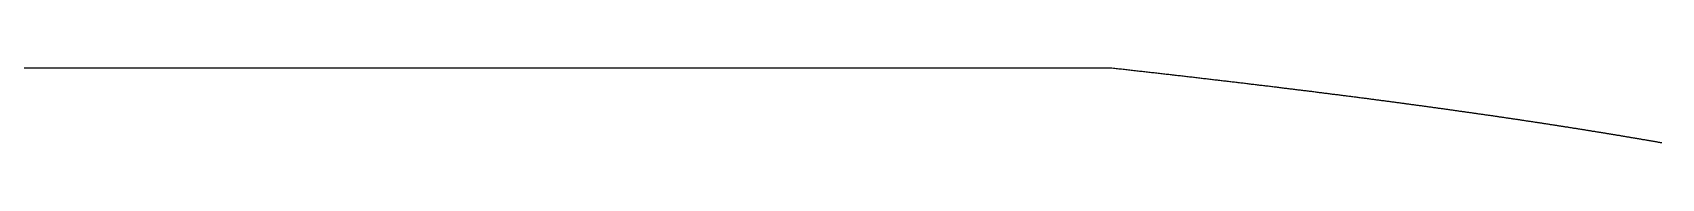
# Model space of a CAD drawing. Header units: millimetres. Extents: x 88 to 97873, y 32 to 55088.
# Drawn here: x 49132.72 to 49158.2, y 5245.61 to 5246.78 of the extents above; entities that cross this region are included whole.
import ezdxf

# ---------------------------------------------------------------- set-up
doc = ezdxf.new("R2010")
doc.units = ezdxf.units.MM
doc.header["$LTSCALE"] = 0.3

msp = doc.modelspace()

# ---------------------------------------------------------------- linework, layer by layer
for p, q in [((49149.585, 5246.783), (48015.43, 5246.783)), ((49149.607, 5246.78), (49149.585, 5246.783)), ((49149.629, 5246.778), (49149.607, 5246.78)), ((49149.65, 5246.776), (49149.629, 5246.778)), ((49149.672, 5246.773), (49149.65, 5246.776)), ((49149.694, 5246.771), (49149.672, 5246.773)), ((49149.715, 5246.768), (49149.694, 5246.771)), ((49149.737, 5246.766), (49149.715, 5246.768)), ((49149.759, 5246.764), (49149.737, 5246.766)), ((49149.78, 5246.761), (49149.759, 5246.764)), ((49149.802, 5246.759), (49149.78, 5246.761)), ((49149.823, 5246.756), (49149.802, 5246.759)), ((49149.845, 5246.754), (49149.823, 5246.756)), ((49149.866, 5246.752), (49149.845, 5246.754)), ((49149.888, 5246.749), (49149.866, 5246.752)), ((49149.909, 5246.747), (49149.888, 5246.749)), ((49149.93, 5246.744), (49149.909, 5246.747)), ((49149.952, 5246.742), (49149.93, 5246.744)), ((49149.973, 5246.74), (49149.952, 5246.742)), ((49149.994, 5246.737), (49149.973, 5246.74)), ((49150.015, 5246.735), (49149.994, 5246.737)), ((49150.037, 5246.732), (49150.015, 5246.735)), ((49150.058, 5246.73), (49150.037, 5246.732)), ((49150.079, 5246.728), (49150.058, 5246.73)), ((49150.1, 5246.725), (49150.079, 5246.728)), ((49150.121, 5246.723), (49150.1, 5246.725)), ((49150.142, 5246.72), (49150.121, 5246.723)), ((49150.163, 5246.718), (49150.142, 5246.72)), ((49150.184, 5246.716), (49150.163, 5246.718)), ((49150.205, 5246.713), (49150.184, 5246.716)), ((49150.226, 5246.711), (49150.205, 5246.713)), ((49150.247, 5246.709), (49150.226, 5246.711)), ((49150.268, 5246.706), (49150.247, 5246.709)), ((49150.289, 5246.704), (49150.268, 5246.706)), ((49150.31, 5246.701), (49150.289, 5246.704)), ((49150.33, 5246.699), (49150.31, 5246.701)), ((49150.351, 5246.697), (49150.33, 5246.699)), ((49150.372, 5246.694), (49150.351, 5246.697)), ((49150.393, 5246.692), (49150.372, 5246.694)), ((49150.413, 5246.69), (49150.393, 5246.692)), ((49150.434, 5246.687), (49150.413, 5246.69)), ((49150.455, 5246.685), (49150.434, 5246.687)), ((49150.475, 5246.683), (49150.455, 5246.685)), ((49150.496, 5246.68), (49150.475, 5246.683)), ((49150.516, 5246.678), (49150.496, 5246.68)), ((49150.537, 5246.676), (49150.516, 5246.678)), ((49150.557, 5246.673), (49150.537, 5246.676)), ((49150.578, 5246.671), (49150.557, 5246.673)), ((49150.598, 5246.668), (49150.578, 5246.671)), ((49150.618, 5246.666), (49150.598, 5246.668)), ((49150.639, 5246.664), (49150.618, 5246.666)), ((49150.659, 5246.661), (49150.639, 5246.664)), ((49150.68, 5246.659), (49150.659, 5246.661)), ((49150.7, 5246.657), (49150.68, 5246.659)), ((49150.72, 5246.654), (49150.7, 5246.657)), ((49150.74, 5246.652), (49150.72, 5246.654)), ((49150.76, 5246.65), (49150.74, 5246.652)), ((49150.781, 5246.647), (49150.76, 5246.65)), ((49150.801, 5246.645), (49150.781, 5246.647)), ((49150.821, 5246.643), (49150.801, 5246.645)), ((49150.841, 5246.64), (49150.821, 5246.643)), ((49150.861, 5246.638), (49150.841, 5246.64)), ((49150.881, 5246.636), (49150.861, 5246.638)), ((49150.901, 5246.633), (49150.881, 5246.636)), ((49150.921, 5246.631), (49150.901, 5246.633)), ((49150.941, 5246.629), (49150.921, 5246.631)), ((49150.961, 5246.626), (49150.941, 5246.629)), ((49150.981, 5246.624), (49150.961, 5246.626)), ((49151.001, 5246.622), (49150.981, 5246.624)), ((49151.021, 5246.62), (49151.001, 5246.622)), ((49151.04, 5246.617), (49151.021, 5246.62)), ((49151.06, 5246.615), (49151.04, 5246.617)), ((49151.08, 5246.613), (49151.06, 5246.615)), ((49151.1, 5246.61), (49151.08, 5246.613)), ((49151.119, 5246.608), (49151.1, 5246.61)), ((49151.139, 5246.606), (49151.119, 5246.608)), ((49151.159, 5246.603), (49151.139, 5246.606)), ((49151.178, 5246.601), (49151.159, 5246.603)), ((49151.198, 5246.599), (49151.178, 5246.601)), ((49151.217, 5246.596), (49151.198, 5246.599)), ((49151.237, 5246.594), (49151.217, 5246.596)), ((49151.257, 5246.592), (49151.237, 5246.594)), ((49151.276, 5246.59), (49151.257, 5246.592)), ((49151.295, 5246.587), (49151.276, 5246.59)), ((49151.315, 5246.585), (49151.295, 5246.587)), ((49151.334, 5246.583), (49151.315, 5246.585)), ((49151.354, 5246.58), (49151.334, 5246.583)), ((49151.373, 5246.578), (49151.354, 5246.58)), ((49151.392, 5246.576), (49151.373, 5246.578)), ((49151.412, 5246.574), (49151.392, 5246.576)), ((49151.431, 5246.571), (49151.412, 5246.574)), ((49151.45, 5246.569), (49151.431, 5246.571)), ((49151.469, 5246.567), (49151.45, 5246.569)), ((49151.489, 5246.564), (49151.469, 5246.567)), ((49151.508, 5246.562), (49151.489, 5246.564)), ((49151.527, 5246.56), (49151.508, 5246.562)), ((49151.546, 5246.558), (49151.527, 5246.56)), ((49151.565, 5246.555), (49151.546, 5246.558)), ((49151.584, 5246.553), (49151.565, 5246.555)), ((49151.603, 5246.551), (49151.584, 5246.553)), ((49151.622, 5246.548), (49151.603, 5246.551)), ((49151.641, 5246.546), (49151.622, 5246.548)), ((49151.66, 5246.544), (49151.641, 5246.546)), ((49151.679, 5246.542), (49151.66, 5246.544)), ((49151.698, 5246.539), (49151.679, 5246.542)), ((49151.717, 5246.537), (49151.698, 5246.539)), ((49151.736, 5246.535), (49151.717, 5246.537)), ((49151.754, 5246.533), (49151.736, 5246.535)), ((49151.773, 5246.53), (49151.754, 5246.533)), ((49151.792, 5246.528), (49151.773, 5246.53)), ((49151.811, 5246.526), (49151.792, 5246.528)), ((49151.829, 5246.524), (49151.811, 5246.526)), ((49151.848, 5246.521), (49151.829, 5246.524)), ((49151.867, 5246.519), (49151.848, 5246.521)), ((49151.885, 5246.517), (49151.867, 5246.519)), ((49151.904, 5246.515), (49151.885, 5246.517)), ((49151.923, 5246.512), (49151.904, 5246.515)), ((49151.941, 5246.51), (49151.923, 5246.512)), ((49151.96, 5246.508), (49151.941, 5246.51)), ((49151.978, 5246.506), (49151.96, 5246.508)), ((49151.997, 5246.503), (49151.978, 5246.506)), ((49152.015, 5246.501), (49151.997, 5246.503)), ((49152.034, 5246.499), (49152.015, 5246.501)), ((49152.052, 5246.497), (49152.034, 5246.499)), ((49152.07, 5246.494), (49152.052, 5246.497)), ((49152.089, 5246.492), (49152.07, 5246.494)), ((49152.107, 5246.49), (49152.089, 5246.492)), ((49152.125, 5246.488), (49152.107, 5246.49)), ((49152.144, 5246.485), (49152.125, 5246.488)), ((49152.162, 5246.483), (49152.144, 5246.485)), ((49152.18, 5246.481), (49152.162, 5246.483)), ((49152.198, 5246.479), (49152.18, 5246.481)), ((49152.216, 5246.477), (49152.198, 5246.479)), ((49152.235, 5246.474), (49152.216, 5246.477)), ((49152.253, 5246.472), (49152.235, 5246.474)), ((49152.271, 5246.47), (49152.253, 5246.472)), ((49152.289, 5246.468), (49152.271, 5246.47)), ((49152.307, 5246.465), (49152.289, 5246.468)), ((49152.325, 5246.463), (49152.307, 5246.465)), ((49152.343, 5246.461), (49152.325, 5246.463)), ((49152.361, 5246.459), (49152.343, 5246.461)), ((49152.379, 5246.457), (49152.361, 5246.459)), ((49152.397, 5246.454), (49152.379, 5246.457)), ((49152.415, 5246.452), (49152.397, 5246.454)), ((49152.433, 5246.45), (49152.415, 5246.452)), ((49152.45, 5246.448), (49152.433, 5246.45)), ((49152.468, 5246.446), (49152.45, 5246.448)), ((49152.486, 5246.443), (49152.468, 5246.446)), ((49152.504, 5246.441), (49152.486, 5246.443)), ((49152.522, 5246.439), (49152.504, 5246.441)), ((49152.539, 5246.437), (49152.522, 5246.439)), ((49152.557, 5246.435), (49152.539, 5246.437)), ((49152.575, 5246.432), (49152.557, 5246.435)), ((49152.592, 5246.43), (49152.575, 5246.432)), ((49152.61, 5246.428), (49152.592, 5246.43)), ((49152.628, 5246.426), (49152.61, 5246.428)), ((49152.645, 5246.424), (49152.628, 5246.426)), ((49152.663, 5246.421), (49152.645, 5246.424)), ((49152.68, 5246.419), (49152.663, 5246.421)), ((49152.698, 5246.417), (49152.68, 5246.419)), ((49152.715, 5246.415), (49152.698, 5246.417)), ((49152.733, 5246.413), (49152.715, 5246.415)), ((49152.75, 5246.41), (49152.733, 5246.413)), ((49152.767, 5246.408), (49152.75, 5246.41)), ((49152.785, 5246.406), (49152.767, 5246.408)), ((49152.802, 5246.404), (49152.785, 5246.406)), ((49152.82, 5246.402), (49152.802, 5246.404)), ((49152.837, 5246.4), (49152.82, 5246.402)), ((49152.854, 5246.397), (49152.837, 5246.4)), ((49152.871, 5246.395), (49152.854, 5246.397)), ((49152.889, 5246.393), (49152.871, 5246.395)), ((49152.906, 5246.391), (49152.889, 5246.393)), ((49152.923, 5246.389), (49152.906, 5246.391)), ((49152.94, 5246.386), (49152.923, 5246.389)), ((49152.957, 5246.384), (49152.94, 5246.386)), ((49152.974, 5246.382), (49152.957, 5246.384)), ((49152.992, 5246.38), (49152.974, 5246.382)), ((49153.009, 5246.378), (49152.992, 5246.38)), ((49153.026, 5246.376), (49153.009, 5246.378)), ((49153.043, 5246.373), (49153.026, 5246.376)), ((49153.06, 5246.371), (49153.043, 5246.373)), ((49153.077, 5246.369), (49153.06, 5246.371)), ((49153.094, 5246.367), (49153.077, 5246.369)), ((49153.11, 5246.365), (49153.094, 5246.367)), ((49153.127, 5246.363), (49153.11, 5246.365)), ((49153.144, 5246.361), (49153.127, 5246.363)), ((49153.161, 5246.358), (49153.144, 5246.361)), ((49153.178, 5246.356), (49153.161, 5246.358)), ((49153.195, 5246.354), (49153.178, 5246.356)), ((49153.212, 5246.352), (49153.195, 5246.354)), ((49153.228, 5246.35), (49153.212, 5246.352)), ((49153.245, 5246.348), (49153.228, 5246.35)), ((49153.262, 5246.345), (49153.245, 5246.348)), ((49153.278, 5246.343), (49153.262, 5246.345)), ((49153.295, 5246.341), (49153.278, 5246.343)), ((49153.312, 5246.339), (49153.295, 5246.341)), ((49153.328, 5246.337), (49153.312, 5246.339)), ((49153.345, 5246.335), (49153.328, 5246.337)), ((49153.362, 5246.333), (49153.345, 5246.335)), ((49153.378, 5246.33), (49153.362, 5246.333)), ((49153.395, 5246.328), (49153.378, 5246.33)), ((49153.411, 5246.326), (49153.395, 5246.328)), ((49153.428, 5246.324), (49153.411, 5246.326)), ((49153.444, 5246.322), (49153.428, 5246.324)), ((49153.461, 5246.32), (49153.444, 5246.322)), ((49153.477, 5246.318), (49153.461, 5246.32)), ((49153.493, 5246.316), (49153.477, 5246.318)), ((49153.51, 5246.313), (49153.493, 5246.316)), ((49153.526, 5246.311), (49153.51, 5246.313)), ((49153.542, 5246.309), (49153.526, 5246.311)), ((49153.559, 5246.307), (49153.542, 5246.309)), ((49153.575, 5246.305), (49153.559, 5246.307)), ((49153.591, 5246.303), (49153.575, 5246.305)), ((49153.607, 5246.301), (49153.591, 5246.303)), ((49153.624, 5246.299), (49153.607, 5246.301)), ((49153.64, 5246.296), (49153.624, 5246.299)), ((49153.656, 5246.294), (49153.64, 5246.296)), ((49153.672, 5246.292), (49153.656, 5246.294)), ((49153.688, 5246.29), (49153.672, 5246.292)), ((49153.704, 5246.288), (49153.688, 5246.29)), ((49153.72, 5246.286), (49153.704, 5246.288)), ((49153.736, 5246.284), (49153.72, 5246.286)), ((49153.752, 5246.282), (49153.736, 5246.284)), ((49153.769, 5246.28), (49153.752, 5246.282)), ((49153.784, 5246.277), (49153.769, 5246.28)), ((49153.8, 5246.275), (49153.784, 5246.277)), ((49153.816, 5246.273), (49153.8, 5246.275)), ((49153.832, 5246.271), (49153.816, 5246.273)), ((49153.848, 5246.269), (49153.832, 5246.271)), ((49153.864, 5246.267), (49153.848, 5246.269)), ((49153.88, 5246.265), (49153.864, 5246.267)), ((49153.896, 5246.263), (49153.88, 5246.265)), ((49153.912, 5246.261), (49153.896, 5246.263)), ((49153.927, 5246.258), (49153.912, 5246.261)), ((49153.943, 5246.256), (49153.927, 5246.258)), ((49153.959, 5246.254), (49153.943, 5246.256)), ((49153.975, 5246.252), (49153.959, 5246.254)), ((49153.99, 5246.25), (49153.975, 5246.252)), ((49154.006, 5246.248), (49153.99, 5246.25)), ((49154.022, 5246.246), (49154.006, 5246.248)), ((49154.037, 5246.244), (49154.022, 5246.246)), ((49154.053, 5246.242), (49154.037, 5246.244)), ((49154.068, 5246.24), (49154.053, 5246.242)), ((49154.084, 5246.238), (49154.068, 5246.24)), ((49154.1, 5246.235), (49154.084, 5246.238)), ((49154.115, 5246.233), (49154.1, 5246.235)), ((49154.131, 5246.231), (49154.115, 5246.233)), ((49154.146, 5246.229), (49154.131, 5246.231)), ((49154.162, 5246.227), (49154.146, 5246.229)), ((49154.177, 5246.225), (49154.162, 5246.227)), ((49154.192, 5246.223), (49154.177, 5246.225)), ((49154.208, 5246.221), (49154.192, 5246.223)), ((49154.223, 5246.219), (49154.208, 5246.221)), ((49154.239, 5246.217), (49154.223, 5246.219)), ((49154.254, 5246.215), (49154.239, 5246.217)), ((49154.269, 5246.213), (49154.254, 5246.215)), ((49154.284, 5246.211), (49154.269, 5246.213)), ((49154.3, 5246.208), (49154.284, 5246.211)), ((49154.315, 5246.206), (49154.3, 5246.208)), ((49154.33, 5246.204), (49154.315, 5246.206)), ((49154.345, 5246.202), (49154.33, 5246.204)), ((49154.361, 5246.2), (49154.345, 5246.202)), ((49154.376, 5246.198), (49154.361, 5246.2)), ((49154.391, 5246.196), (49154.376, 5246.198)), ((49154.406, 5246.194), (49154.391, 5246.196)), ((49154.421, 5246.192), (49154.406, 5246.194)), ((49154.436, 5246.19), (49154.421, 5246.192)), ((49154.451, 5246.188), (49154.436, 5246.19)), ((49154.466, 5246.186), (49154.451, 5246.188)), ((49154.481, 5246.184), (49154.466, 5246.186)), ((49154.496, 5246.182), (49154.481, 5246.184)), ((49154.511, 5246.18), (49154.496, 5246.182)), ((49154.526, 5246.178), (49154.511, 5246.18)), ((49154.541, 5246.176), (49154.526, 5246.178)), ((49154.556, 5246.173), (49154.541, 5246.176)), ((49154.571, 5246.171), (49154.556, 5246.173)), ((49154.586, 5246.169), (49154.571, 5246.171)), ((49154.601, 5246.167), (49154.586, 5246.169)), ((49154.616, 5246.165), (49154.601, 5246.167)), ((49154.63, 5246.163), (49154.616, 5246.165)), ((49154.645, 5246.161), (49154.63, 5246.163)), ((49154.66, 5246.159), (49154.645, 5246.161)), ((49154.675, 5246.157), (49154.66, 5246.159)), ((49154.69, 5246.155), (49154.675, 5246.157)), ((49154.704, 5246.153), (49154.69, 5246.155)), ((49154.719, 5246.151), (49154.704, 5246.153)), ((49154.734, 5246.149), (49154.719, 5246.151)), ((49154.748, 5246.147), (49154.734, 5246.149)), ((49154.763, 5246.145), (49154.748, 5246.147)), ((49154.777, 5246.143), (49154.763, 5246.145)), ((49154.792, 5246.141), (49154.777, 5246.143)), ((49154.807, 5246.139), (49154.792, 5246.141)), ((49154.821, 5246.137), (49154.807, 5246.139)), ((49154.836, 5246.135), (49154.821, 5246.137)), ((49154.85, 5246.133), (49154.836, 5246.135)), ((49154.865, 5246.131), (49154.85, 5246.133)), ((49154.879, 5246.129), (49154.865, 5246.131)), ((49154.894, 5246.127), (49154.879, 5246.129)), ((49154.908, 5246.125), (49154.894, 5246.127)), ((49154.923, 5246.123), (49154.908, 5246.125)), ((49154.937, 5246.121), (49154.923, 5246.123)), ((49154.951, 5246.119), (49154.937, 5246.121)), ((49154.966, 5246.116), (49154.951, 5246.119)), ((49154.98, 5246.114), (49154.966, 5246.116)), ((49154.994, 5246.112), (49154.98, 5246.114)), ((49155.009, 5246.11), (49154.994, 5246.112)), ((49155.023, 5246.108), (49155.009, 5246.11)), ((49155.037, 5246.106), (49155.023, 5246.108)), ((49155.051, 5246.104), (49155.037, 5246.106)), ((49155.066, 5246.102), (49155.051, 5246.104)), ((49155.08, 5246.1), (49155.066, 5246.102)), ((49155.094, 5246.098), (49155.08, 5246.1)), ((49155.108, 5246.096), (49155.094, 5246.098)), ((49155.122, 5246.094), (49155.108, 5246.096)), ((49155.136, 5246.092), (49155.122, 5246.094)), ((49155.151, 5246.09), (49155.136, 5246.092)), ((49155.165, 5246.088), (49155.151, 5246.09)), ((49155.179, 5246.086), (49155.165, 5246.088)), ((49155.193, 5246.084), (49155.179, 5246.086)), ((49155.207, 5246.082), (49155.193, 5246.084)), ((49155.221, 5246.08), (49155.207, 5246.082)), ((49155.235, 5246.078), (49155.221, 5246.08)), ((49155.249, 5246.076), (49155.235, 5246.078)), ((49155.263, 5246.074), (49155.249, 5246.076)), ((49155.277, 5246.072), (49155.263, 5246.074)), ((49155.291, 5246.07), (49155.277, 5246.072)), ((49155.304, 5246.068), (49155.291, 5246.07)), ((49155.318, 5246.066), (49155.304, 5246.068)), ((49155.332, 5246.064), (49155.318, 5246.066)), ((49155.346, 5246.062), (49155.332, 5246.064)), ((49155.36, 5246.06), (49155.346, 5246.062)), ((49155.374, 5246.058), (49155.36, 5246.06)), ((49155.387, 5246.056), (49155.374, 5246.058)), ((49155.401, 5246.054), (49155.387, 5246.056)), ((49155.415, 5246.052), (49155.401, 5246.054)), ((49155.429, 5246.05), (49155.415, 5246.052)), ((49155.442, 5246.048), (49155.429, 5246.05)), ((49155.456, 5246.046), (49155.442, 5246.048)), ((49155.47, 5246.044), (49155.456, 5246.046)), ((49155.483, 5246.042), (49155.47, 5246.044)), ((49155.497, 5246.04), (49155.483, 5246.042)), ((49155.511, 5246.038), (49155.497, 5246.04)), ((49155.524, 5246.037), (49155.511, 5246.038)), ((49155.538, 5246.035), (49155.524, 5246.037)), ((49155.551, 5246.033), (49155.538, 5246.035)), ((49155.565, 5246.031), (49155.551, 5246.033)), ((49155.579, 5246.029), (49155.565, 5246.031)), ((49155.592, 5246.027), (49155.579, 5246.029)), ((49155.606, 5246.025), (49155.592, 5246.027)), ((49155.619, 5246.023), (49155.606, 5246.025)), ((49155.632, 5246.021), (49155.619, 5246.023)), ((49155.646, 5246.019), (49155.632, 5246.021)), ((49155.659, 5246.017), (49155.646, 5246.019)), ((49155.673, 5246.015), (49155.659, 5246.017)), ((49155.686, 5246.013), (49155.673, 5246.015)), ((49155.7, 5246.011), (49155.686, 5246.013)), ((49155.713, 5246.009), (49155.7, 5246.011)), ((49155.726, 5246.007), (49155.713, 5246.009)), ((49155.74, 5246.005), (49155.726, 5246.007)), ((49155.753, 5246.003), (49155.74, 5246.005)), ((49155.766, 5246.001), (49155.753, 5246.003)), ((49155.779, 5245.999), (49155.766, 5246.001)), ((49155.793, 5245.997), (49155.779, 5245.999)), ((49155.806, 5245.995), (49155.793, 5245.997)), ((49155.819, 5245.993), (49155.806, 5245.995)), ((49155.832, 5245.991), (49155.819, 5245.993)), ((49155.845, 5245.989), (49155.832, 5245.991)), ((49155.859, 5245.987), (49155.845, 5245.989)), ((49155.872, 5245.985), (49155.859, 5245.987)), ((49155.885, 5245.983), (49155.872, 5245.985)), ((49155.898, 5245.981), (49155.885, 5245.983)), ((49155.911, 5245.979), (49155.898, 5245.981)), ((49155.924, 5245.978), (49155.911, 5245.979)), ((49155.937, 5245.976), (49155.924, 5245.978)), ((49155.95, 5245.974), (49155.937, 5245.976)), ((49155.963, 5245.972), (49155.95, 5245.974)), ((49155.976, 5245.97), (49155.963, 5245.972)), ((49155.989, 5245.968), (49155.976, 5245.97)), ((49156.002, 5245.966), (49155.989, 5245.968)), ((49156.015, 5245.964), (49156.002, 5245.966)), ((49156.028, 5245.962), (49156.015, 5245.964)), ((49156.041, 5245.96), (49156.028, 5245.962)), ((49156.054, 5245.958), (49156.041, 5245.96)), ((49156.067, 5245.956), (49156.054, 5245.958)), ((49156.08, 5245.954), (49156.067, 5245.956)), ((49156.093, 5245.952), (49156.08, 5245.954)), ((49156.105, 5245.95), (49156.093, 5245.952)), ((49156.118, 5245.948), (49156.105, 5245.95)), ((49156.131, 5245.946), (49156.118, 5245.948)), ((49156.144, 5245.944), (49156.131, 5245.946)), ((49156.157, 5245.943), (49156.144, 5245.944)), ((49156.169, 5245.941), (49156.157, 5245.943)), ((49156.182, 5245.939), (49156.169, 5245.941)), ((49156.195, 5245.937), (49156.182, 5245.939)), ((49156.207, 5245.935), (49156.195, 5245.937)), ((49156.22, 5245.933), (49156.207, 5245.935)), ((49156.233, 5245.931), (49156.22, 5245.933)), ((49156.246, 5245.929), (49156.233, 5245.931)), ((49156.258, 5245.927), (49156.246, 5245.929)), ((49156.271, 5245.925), (49156.258, 5245.927)), ((49156.283, 5245.923), (49156.271, 5245.925)), ((49156.296, 5245.921), (49156.283, 5245.923)), ((49156.309, 5245.919), (49156.296, 5245.921)), ((49156.321, 5245.917), (49156.309, 5245.919)), ((49156.334, 5245.916), (49156.321, 5245.917)), ((49156.346, 5245.914), (49156.334, 5245.916)), ((49156.359, 5245.912), (49156.346, 5245.914)), ((49156.371, 5245.91), (49156.359, 5245.912)), ((49156.384, 5245.908), (49156.371, 5245.91)), ((49156.396, 5245.906), (49156.384, 5245.908)), ((49156.409, 5245.904), (49156.396, 5245.906)), ((49156.421, 5245.902), (49156.409, 5245.904)), ((49156.433, 5245.9), (49156.421, 5245.902)), ((49156.446, 5245.898), (49156.433, 5245.9)), ((49156.458, 5245.896), (49156.446, 5245.898)), ((49156.471, 5245.894), (49156.458, 5245.896)), ((49156.483, 5245.893), (49156.471, 5245.894)), ((49156.495, 5245.891), (49156.483, 5245.893)), ((49156.508, 5245.889), (49156.495, 5245.891)), ((49156.52, 5245.887), (49156.508, 5245.889)), ((49156.532, 5245.885), (49156.52, 5245.887)), ((49156.544, 5245.883), (49156.532, 5245.885)), ((49156.557, 5245.881), (49156.544, 5245.883)), ((49156.569, 5245.879), (49156.557, 5245.881)), ((49156.581, 5245.877), (49156.569, 5245.879)), ((49156.593, 5245.875), (49156.581, 5245.877)), ((49156.606, 5245.873), (49156.593, 5245.875)), ((49156.618, 5245.872), (49156.606, 5245.873)), ((49156.63, 5245.87), (49156.618, 5245.872)), ((49156.642, 5245.868), (49156.63, 5245.87)), ((49156.654, 5245.866), (49156.642, 5245.868)), ((49156.666, 5245.864), (49156.654, 5245.866)), ((49156.678, 5245.862), (49156.666, 5245.864)), ((49156.691, 5245.86), (49156.678, 5245.862)), ((49156.703, 5245.858), (49156.691, 5245.86)), ((49156.715, 5245.856), (49156.703, 5245.858)), ((49156.727, 5245.854), (49156.715, 5245.856)), ((49156.739, 5245.853), (49156.727, 5245.854)), ((49156.751, 5245.851), (49156.739, 5245.853)), ((49156.763, 5245.849), (49156.751, 5245.851)), ((49156.775, 5245.847), (49156.763, 5245.849)), ((49156.787, 5245.845), (49156.775, 5245.847)), ((49156.799, 5245.843), (49156.787, 5245.845)), ((49156.811, 5245.841), (49156.799, 5245.843)), ((49156.823, 5245.839), (49156.811, 5245.841)), ((49156.835, 5245.837), (49156.823, 5245.839)), ((49156.846, 5245.836), (49156.835, 5245.837)), ((49156.858, 5245.834), (49156.846, 5245.836)), ((49156.87, 5245.832), (49156.858, 5245.834)), ((49156.882, 5245.83), (49156.87, 5245.832)), ((49156.894, 5245.828), (49156.882, 5245.83)), ((49156.906, 5245.826), (49156.894, 5245.828)), ((49156.918, 5245.824), (49156.906, 5245.826)), ((49156.929, 5245.822), (49156.918, 5245.824)), ((49156.941, 5245.82), (49156.929, 5245.822)), ((49156.953, 5245.819), (49156.941, 5245.82)), ((49156.965, 5245.817), (49156.953, 5245.819)), ((49156.976, 5245.815), (49156.965, 5245.817)), ((49156.988, 5245.813), (49156.976, 5245.815)), ((49157, 5245.811), (49156.988, 5245.813)), ((49157.012, 5245.809), (49157, 5245.811)), ((49157.023, 5245.807), (49157.012, 5245.809)), ((49157.035, 5245.805), (49157.023, 5245.807)), ((49157.047, 5245.803), (49157.035, 5245.805)), ((49157.058, 5245.802), (49157.047, 5245.803)), ((49157.07, 5245.8), (49157.058, 5245.802)), ((49157.081, 5245.798), (49157.07, 5245.8)), ((49157.093, 5245.796), (49157.081, 5245.798)), ((49157.105, 5245.794), (49157.093, 5245.796)), ((49157.116, 5245.792), (49157.105, 5245.794)), ((49157.128, 5245.79), (49157.116, 5245.792)), ((49157.139, 5245.789), (49157.128, 5245.79)), ((49157.151, 5245.787), (49157.139, 5245.789)), ((49157.162, 5245.785), (49157.151, 5245.787)), ((49157.174, 5245.783), (49157.162, 5245.785)), ((49157.185, 5245.781), (49157.174, 5245.783)), ((49157.197, 5245.779), (49157.185, 5245.781)), ((49157.208, 5245.777), (49157.197, 5245.779)), ((49157.22, 5245.775), (49157.208, 5245.777)), ((49157.231, 5245.774), (49157.22, 5245.775)), ((49157.243, 5245.772), (49157.231, 5245.774)), ((49157.254, 5245.77), (49157.243, 5245.772)), ((49157.265, 5245.768), (49157.254, 5245.77)), ((49157.277, 5245.766), (49157.265, 5245.768)), ((49157.288, 5245.764), (49157.277, 5245.766)), ((49157.3, 5245.762), (49157.288, 5245.764)), ((49157.311, 5245.761), (49157.3, 5245.762)), ((49157.322, 5245.759), (49157.311, 5245.761)), ((49157.333, 5245.757), (49157.322, 5245.759)), ((49157.345, 5245.755), (49157.333, 5245.757)), ((49157.356, 5245.753), (49157.345, 5245.755)), ((49157.367, 5245.751), (49157.356, 5245.753)), ((49157.379, 5245.749), (49157.367, 5245.751)), ((49157.39, 5245.748), (49157.379, 5245.749)), ((49157.401, 5245.746), (49157.39, 5245.748)), ((49157.412, 5245.744), (49157.401, 5245.746)), ((49157.424, 5245.742), (49157.412, 5245.744)), ((49157.435, 5245.74), (49157.424, 5245.742)), ((49157.446, 5245.738), (49157.435, 5245.74)), ((49157.457, 5245.736), (49157.446, 5245.738)), ((49157.468, 5245.735), (49157.457, 5245.736)), ((49157.479, 5245.733), (49157.468, 5245.735)), ((49157.491, 5245.731), (49157.479, 5245.733)), ((49157.502, 5245.729), (49157.491, 5245.731)), ((49157.513, 5245.727), (49157.502, 5245.729)), ((49157.524, 5245.725), (49157.513, 5245.727)), ((49157.535, 5245.723), (49157.524, 5245.725)), ((49157.546, 5245.722), (49157.535, 5245.723)), ((49157.557, 5245.72), (49157.546, 5245.722)), ((49157.568, 5245.718), (49157.557, 5245.72)), ((49157.579, 5245.716), (49157.568, 5245.718)), ((49157.59, 5245.714), (49157.579, 5245.716)), ((49157.601, 5245.712), (49157.59, 5245.714)), ((49157.612, 5245.711), (49157.601, 5245.712)), ((49157.623, 5245.709), (49157.612, 5245.711)), ((49157.634, 5245.707), (49157.623, 5245.709)), ((49157.645, 5245.705), (49157.634, 5245.707)), ((49157.656, 5245.703), (49157.645, 5245.705)), ((49157.667, 5245.701), (49157.656, 5245.703)), ((49157.678, 5245.7), (49157.667, 5245.701)), ((49157.689, 5245.698), (49157.678, 5245.7)), ((49157.7, 5245.696), (49157.689, 5245.698)), ((49157.711, 5245.694), (49157.7, 5245.696)), ((49157.722, 5245.692), (49157.711, 5245.694)), ((49157.732, 5245.69), (49157.722, 5245.692)), ((49157.743, 5245.689), (49157.732, 5245.69)), ((49157.754, 5245.687), (49157.743, 5245.689)), ((49157.765, 5245.685), (49157.754, 5245.687)), ((49157.776, 5245.683), (49157.765, 5245.685)), ((49157.787, 5245.681), (49157.776, 5245.683)), ((49157.797, 5245.679), (49157.787, 5245.681)), ((49157.808, 5245.678), (49157.797, 5245.679)), ((49157.819, 5245.676), (49157.808, 5245.678)), ((49157.83, 5245.674), (49157.819, 5245.676)), ((49157.84, 5245.672), (49157.83, 5245.674)), ((49157.851, 5245.67), (49157.84, 5245.672)), ((49157.862, 5245.668), (49157.851, 5245.67)), ((49157.873, 5245.667), (49157.862, 5245.668)), ((49157.883, 5245.665), (49157.873, 5245.667)), ((49157.894, 5245.663), (49157.883, 5245.665)), ((49157.905, 5245.661), (49157.894, 5245.663)), ((49157.915, 5245.659), (49157.905, 5245.661)), ((49157.926, 5245.657), (49157.915, 5245.659)), ((49157.937, 5245.656), (49157.926, 5245.657)), ((49157.947, 5245.654), (49157.937, 5245.656)), ((49157.958, 5245.652), (49157.947, 5245.654)), ((49157.969, 5245.65), (49157.958, 5245.652)), ((49157.979, 5245.648), (49157.969, 5245.65)), ((49157.99, 5245.647), (49157.979, 5245.648)), ((49158, 5245.645), (49157.99, 5245.647)), ((49158.011, 5245.643), (49158, 5245.645)), ((49158.021, 5245.641), (49158.011, 5245.643)), ((49158.032, 5245.639), (49158.021, 5245.641)), ((49158.043, 5245.637), (49158.032, 5245.639)), ((49158.053, 5245.636), (49158.043, 5245.637)), ((49158.064, 5245.634), (49158.053, 5245.636)), ((49158.074, 5245.632), (49158.064, 5245.634)), ((49158.085, 5245.63), (49158.074, 5245.632)), ((49158.095, 5245.628), (49158.085, 5245.63)), ((49158.106, 5245.627), (49158.095, 5245.628)), ((49158.116, 5245.625), (49158.106, 5245.627)), ((49158.126, 5245.623), (49158.116, 5245.625)), ((49158.137, 5245.621), (49158.126, 5245.623)), ((49158.147, 5245.619), (49158.137, 5245.621)), ((49158.158, 5245.617), (49158.147, 5245.619)), ((49158.168, 5245.616), (49158.158, 5245.617)), ((49158.179, 5245.614), (49158.168, 5245.616)), ((49158.189, 5245.612), (49158.179, 5245.614)), ((49158.199, 5245.61), (49158.189, 5245.612)), ((49158.21, 5245.608), (49158.199, 5245.61))]:
    msp.add_line(p, q)

doc.saveas('drawing.dxf')
